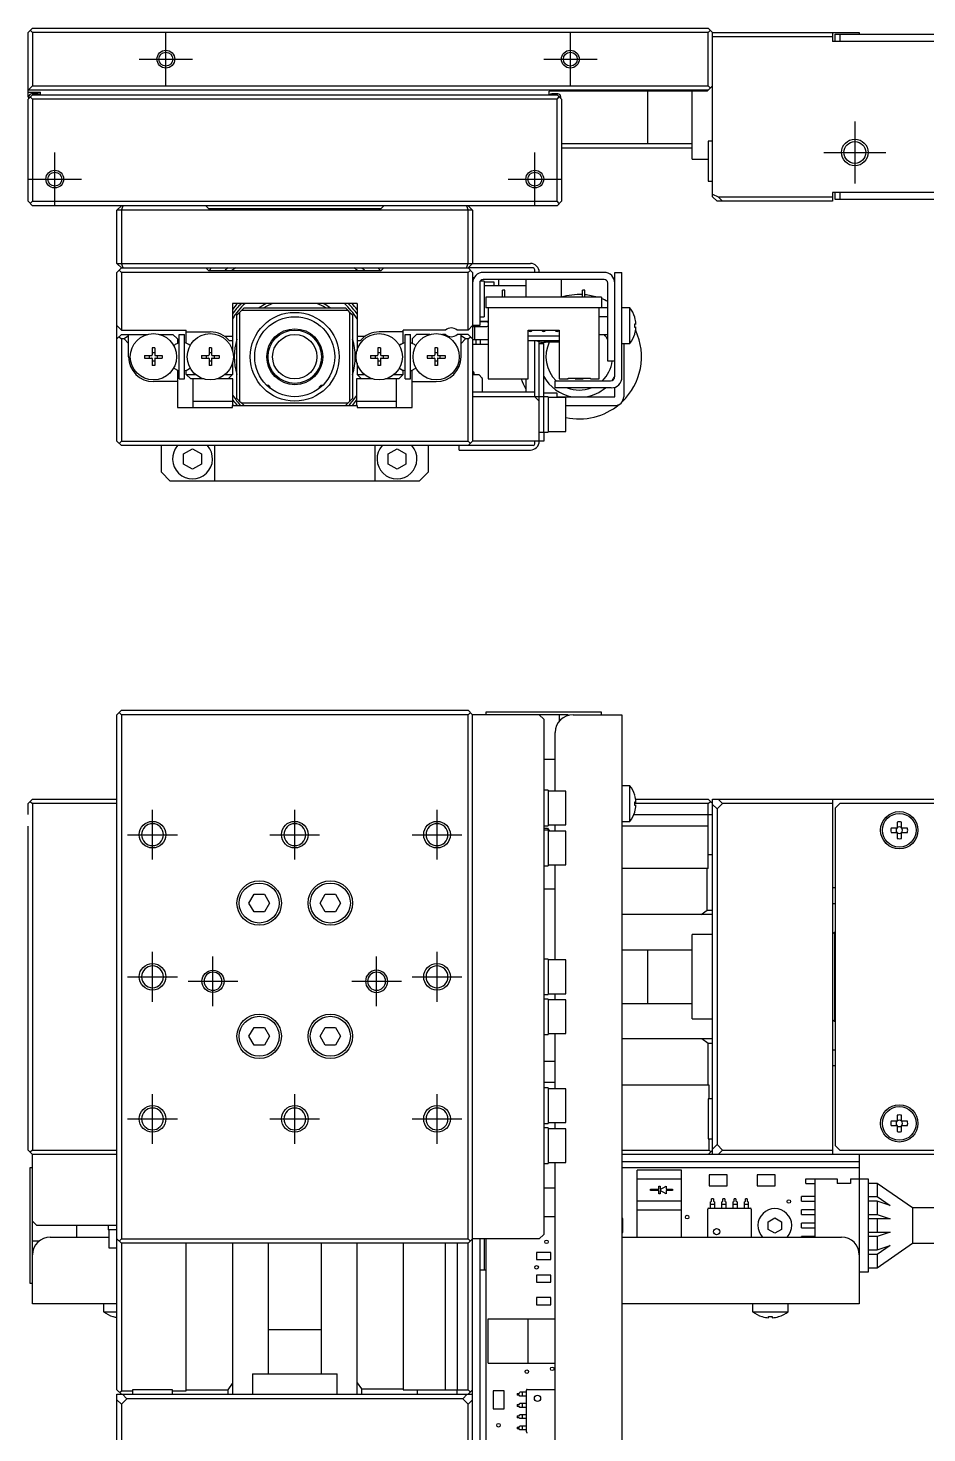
# Model space of a CAD drawing. Extents: x -2 to 689, y -8 to 413.
# Drawn here: x 81.6 to 182.7, y 250.8 to 409 of the extents above; entities that cross this region are included whole.
import ezdxf

# ---------------------------------------------------------------- set-up
doc = ezdxf.new("R2010")
doc.units = 0
doc.header["$LTSCALE"] = 0.5
doc.linetypes.add('CENTER', pattern=[50.8, 31.75, -6.35, 6.35, -6.35])
for name, color, linetype in [('MSM_CENTER', 1, 'CENTER'), ('MSM_CONTINUOUS', 7, 'CONTINUOUS'), ('MSM_NARROW', 5, 'CONTINUOUS')]:
    doc.layers.add(name, color=color, linetype=linetype)

msp = doc.modelspace()

# ---------------------------------------------------------------- linework, layer by layer
at = {"layer": 'MSM_CENTER'}
for p, q in [((97.07, 402.47), (97.07, 408.47)), ((142.57, 402.47), (142.57, 408.47)), ((94.07, 405.47), (100.07, 405.47)), ((139.57, 405.47), (145.57, 405.47)), ((174.57, 398.47), (174.57, 391.47)), ((84.57, 388.97), (84.57, 394.97)), ((138.57, 388.97), (138.57, 394.97)), ((171.07, 394.97), (178.07, 394.97)), ((81.57, 391.97), (87.57, 391.97)), ((135.57, 391.97), (141.57, 391.97)), ((95.57, 315.37), (95.57, 320.97)), ((111.57, 315.37), (111.57, 320.97)), ((127.57, 315.37), (127.57, 320.97)), ((92.77, 318.17), (98.37, 318.17)), ((108.77, 318.17), (114.37, 318.17)), ((124.77, 318.17), (130.37, 318.17)), ((95.57, 299.37), (95.57, 304.97)), ((102.37, 298.87), (102.37, 304.47)), ((120.77, 298.87), (120.77, 304.47)), ((127.57, 299.37), (127.57, 304.97)), ((92.77, 302.17), (98.37, 302.17)), ((124.77, 302.17), (130.37, 302.17)), ((99.57, 301.67), (105.17, 301.67)), ((117.97, 301.67), (123.57, 301.67)), ((95.57, 283.37), (95.57, 288.97)), ((111.57, 283.37), (111.57, 288.97)), ((127.57, 283.37), (127.57, 288.97)), ((92.77, 286.17), (98.37, 286.17)), ((108.77, 286.17), (114.37, 286.17)), ((124.77, 286.17), (130.37, 286.17))]:
    msp.add_line(p, q, dxfattribs=at)
at = {"layer": 'MSM_CONTINUOUS'}
for p, q in [((81.57, 408.47), (82.07, 408.97)), ((81.57, 401.27), (81.57, 408.47)), ((81.82, 408.72), (82.07, 408.47)), ((82.07, 408.97), (158.07, 408.97)), ((82.07, 408.47), (82.07, 402.47)), ((158.07, 408.47), (82.07, 408.47)), ((158.57, 408.47), (158.07, 408.97)), ((158.07, 408.47), (158.32, 408.72)), ((158.07, 402.47), (158.07, 408.47)), ((158.57, 389.97), (158.57, 408.47)), ((158.57, 408.47), (175.07, 408.47)), ((172.07, 408.47), (172.07, 407.47)), ((172.37, 407.47), (172.37, 408.27)), ((172.37, 408.27), (187.37, 408.27)), ((172.87, 408.27), (172.87, 407.47)), ((175.07, 408.47), (175.07, 408.27)), ((172.07, 407.97), (158.57, 407.97)), ((187.57, 407.47), (172.07, 407.47)), ((82.07, 402.47), (81.57, 401.97)), ((158.07, 401.97), (81.57, 401.97)), ((81.57, 401.77), (82.97, 401.77)), ((82.07, 402.47), (158.07, 402.47)), ((82.97, 401.47), (82.97, 401.77)), ((140.17, 401.47), (140.17, 401.87)), ((157.97, 401.87), (140.17, 401.87)), ((151.27, 395.97), (151.27, 401.87)), ((156.27, 394.22), (156.27, 401.87)), ((157.97, 401.87), (158.57, 402.47)), ((158.32, 402.22), (158.07, 402.47)), ((81.57, 400.97), (82.07, 401.47)), ((81.67, 401.17), (81.57, 401.27)), ((81.57, 389.47), (81.57, 400.97)), ((81.67, 401.07), (81.67, 401.27)), ((81.82, 401.22), (82.07, 400.97)), ((82.67, 401.57), (81.97, 401.57)), ((82.07, 401.47), (141.07, 401.47)), ((82.07, 400.97), (82.07, 389.47)), ((141.07, 400.97), (82.07, 400.97)), ((141.17, 401.57), (140.47, 401.57)), ((141.07, 401.47), (141.57, 400.97)), ((141.07, 400.97), (141.32, 401.22)), ((141.07, 389.47), (141.07, 400.97)), ((141.47, 401.27), (141.47, 401.07)), ((141.57, 400.97), (141.57, 389.47)), ((141.57, 395.97), (156.27, 395.97)), ((141.57, 395.47), (156.27, 395.47)), ((158.07, 396.22), (158.07, 391.72)), ((158.57, 396.22), (158.07, 396.22)), ((156.27, 394.22), (158.07, 394.22)), ((158.07, 391.72), (158.57, 391.72)), ((82.07, 388.97), (81.57, 389.47)), ((82.07, 389.47), (81.82, 389.22)), ((82.07, 389.47), (141.07, 389.47)), ((141.32, 389.22), (141.07, 389.47)), ((141.07, 388.97), (141.57, 389.47)), ((158.57, 390.27), (159.19, 389.97)), ((159.07, 389.47), (158.57, 389.97)), ((172.07, 389.47), (159.07, 389.47)), ((159.19, 389.97), (172.07, 389.97)), ((159.19, 389.97), (159.69, 389.47)), ((187.57, 390.47), (172.07, 390.47)), ((172.07, 390.47), (172.07, 389.47)), ((172.37, 389.67), (172.37, 390.47)), ((187.77, 389.67), (172.37, 389.67)), ((172.87, 390.47), (172.87, 389.67)), ((141.07, 388.97), (82.07, 388.97)), ((91.57, 388.47), (92.07, 388.97)), ((91.57, 382.47), (91.57, 388.47)), ((131.57, 388.47), (91.57, 388.47)), ((92.07, 388.47), (92.28, 388.97)), ((92.07, 388.47), (92.07, 382.47)), ((101.87, 388.67), (101.57, 388.97)), ((101.87, 388.67), (121.27, 388.67)), ((121.57, 388.97), (121.27, 388.67)), ((130.87, 388.97), (131.07, 388.47)), ((131.57, 388.47), (131.07, 388.97)), ((131.07, 382.47), (131.07, 388.47)), ((131.57, 388.47), (131.57, 382.47)), ((91.57, 382.47), (131.57, 382.47)), ((91.57, 382.47), (92.07, 381.97)), ((91.57, 381.47), (92.07, 381.97)), ((91.57, 362.47), (91.57, 381.47)), ((91.82, 381.72), (92.07, 381.47)), ((92.28, 381.97), (92.07, 382.47)), ((92.07, 381.97), (131.07, 381.97)), ((92.07, 381.47), (92.07, 374.97)), ((131.07, 381.47), (92.07, 381.47)), ((101.57, 381.97), (101.87, 381.67)), ((101.87, 381.67), (121.27, 381.67)), ((121.27, 381.67), (121.57, 381.97)), ((130.87, 381.97), (131.07, 382.47)), ((131.07, 381.97), (131.57, 382.47)), ((138.37, 381.97), (131.07, 381.97)), ((131.07, 381.97), (131.57, 381.47)), ((131.07, 381.47), (131.32, 381.72)), ((131.07, 374.97), (131.07, 381.47)), ((131.57, 382.47), (138.07, 382.47)), ((131.57, 381.47), (131.57, 362.47)), ((146.37, 381.47), (132.77, 381.47)), ((138.57, 381.47), (138.57, 381.77)), ((147.57, 369.77), (147.57, 381.47)), ((147.57, 381.47), (148.37, 381.47)), ((148.37, 369.67), (148.37, 381.47)), ((131.57, 380.89), (131.75, 380.89)), ((131.57, 380.39), (131.58, 380.39)), ((132.37, 380.27), (132.37, 375.47)), ((132.87, 380.47), (132.43, 380.47)), ((132.47, 380.47), (132.47, 380.53)), ((146.37, 380.67), (132.77, 380.67)), ((132.87, 380.47), (132.87, 376.47)), ((132.87, 380.39), (133.97, 380.39)), ((137.57, 379.97), (132.87, 379.97)), ((133.97, 380.39), (133.97, 379.97)), ((134.47, 380.67), (134.47, 379.97)), ((137.57, 380.67), (137.57, 378.67)), ((141.57, 378.67), (141.57, 380.67)), ((146.77, 371.47), (146.77, 380.27)), ((118.57, 377.97), (104.57, 377.97)), ((104.57, 377.97), (104.57, 372.68)), ((118.57, 377.97), (118.57, 372.68)), ((146.07, 378.67), (133.07, 378.67)), ((133.07, 378.67), (133.07, 377.47)), ((134.95, 378.67), (134.95, 379.47)), ((135.2, 379.47), (134.95, 379.47)), ((135.2, 378.67), (135.2, 379.47)), ((143.95, 378.67), (143.95, 379.47)), ((144.2, 379.47), (143.95, 379.47)), ((144.2, 378.67), (144.2, 379.47)), ((146.07, 378.67), (146.07, 377.47)), ((105.07, 376.67), (105.37, 376.97)), ((105.07, 367.27), (105.07, 376.67)), ((105.57, 377.17), (105.37, 376.97)), ((105.37, 376.97), (105.37, 366.97)), ((105.57, 377.17), (105.87, 377.47)), ((117.57, 377.17), (105.57, 377.17)), ((105.87, 377.47), (117.27, 377.47)), ((117.27, 377.47), (117.57, 377.17)), ((117.77, 376.97), (117.57, 377.17)), ((117.77, 366.97), (117.77, 376.97)), ((117.77, 376.97), (118.07, 376.67)), ((118.07, 376.67), (118.07, 367.27)), ((132.37, 376.47), (132.87, 376.47)), ((146.07, 377.47), (133.07, 377.47)), ((133.32, 377.47), (133.32, 369.47)), ((145.82, 369.47), (145.82, 377.47)), ((146.77, 376.47), (145.82, 376.47)), ((146.77, 377.47), (146.07, 377.47)), ((149.27, 377.47), (148.37, 377.47)), ((149.27, 373.47), (149.27, 377.47)), ((149.83, 376.4), (149.83, 376.42)), ((92.07, 374.97), (91.57, 375.47)), ((92.07, 374.97), (99.37, 374.97)), ((99.37, 373.51), (99.37, 374.97)), ((128.51, 374.97), (123.77, 374.97)), ((123.77, 373.51), (123.77, 374.97)), ((131.07, 374.97), (129.84, 374.97)), ((131.57, 375.47), (131.07, 374.97)), ((132.37, 375.47), (131.57, 375.47)), ((131.57, 375.39), (133.17, 375.39)), ((131.77, 375.39), (131.77, 373.89)), ((132.37, 375.97), (133.32, 375.97)), ((133.17, 375.89), (132.37, 375.89)), ((137.82, 374.97), (141.32, 374.97)), ((137.82, 369.47), (137.82, 374.97)), ((141.32, 374.97), (141.32, 369.47)), ((149.83, 375.67), (149.96, 375.67)), ((149.83, 375.27), (149.83, 375.67)), ((149.96, 375.27), (149.83, 375.27)), ((91.57, 373.97), (92.07, 374.47)), ((91.82, 374.22), (92.07, 373.97)), ((92.07, 374.47), (94.96, 374.47)), ((92.07, 373.97), (92.07, 362.47)), ((92.37, 373.97), (92.07, 373.97)), ((92.87, 374.32), (92.37, 373.97)), ((92.37, 373.97), (92.87, 373.47)), ((92.87, 371.97), (92.87, 374.47)), ((96.39, 374.47), (97.87, 374.47)), ((98.37, 373.97), (97.87, 374.47)), ((98.37, 373.48), (98.29, 373.43)), ((98.37, 373.97), (98.37, 373.48)), ((98.57, 374.47), (99.17, 374.47)), ((98.57, 369.47), (98.57, 374.47)), ((99.17, 369.47), (99.17, 374.47)), ((99.37, 374.77), (102.07, 374.77)), ((99.51, 373.43), (99.37, 373.51)), ((103.67, 374.27), (104.57, 374.27)), ((104.57, 373.77), (104.22, 373.77)), ((118.57, 374.27), (119.48, 374.27)), ((118.93, 373.77), (118.57, 373.77)), ((123.77, 374.77), (121.07, 374.77)), ((123.77, 373.51), (123.64, 373.43)), ((123.97, 374.47), (124.57, 374.47)), ((123.97, 369.47), (123.97, 374.47)), ((124.57, 369.47), (124.57, 374.47)), ((125.27, 374.47), (124.77, 373.97)), ((124.77, 373.97), (124.77, 373.48)), ((124.86, 373.43), (124.77, 373.48)), ((126.76, 374.47), (125.27, 374.47)), ((128.51, 374.47), (128.19, 374.47)), ((131.07, 374.47), (129.84, 374.47)), ((130.27, 371.97), (130.27, 374.47)), ((130.77, 373.97), (130.27, 374.32)), ((130.27, 373.47), (130.77, 373.97)), ((131.07, 373.97), (130.77, 373.97)), ((131.57, 373.97), (131.07, 374.47)), ((131.07, 373.97), (131.32, 374.22)), ((131.07, 362.47), (131.07, 373.97)), ((133.32, 373.89), (131.57, 373.89)), ((131.57, 373.39), (133.32, 373.39)), ((131.97, 373.39), (131.97, 373.89)), ((132.47, 373.39), (132.47, 373.89)), ((141.32, 374.27), (137.82, 374.27)), ((141.32, 373.77), (137.82, 373.77)), ((138.57, 367.47), (138.57, 373.77)), ((139.07, 362.47), (139.07, 373.68)), ((139.07, 373.47), (139.57, 373.47)), ((141.32, 373.62), (139.57, 373.62)), ((139.57, 363.47), (139.57, 373.47)), ((145.82, 374.47), (146.77, 374.47)), ((148.37, 373.47), (149.27, 373.47)), ((148.57, 373.47), (148.57, 367.47)), ((149.83, 374.52), (149.83, 374.54)), ((94.67, 372.11), (95.47, 372.11)), ((94.67, 372.11), (94.67, 371.82)), ((94.67, 371.82), (95.47, 371.82)), ((95.2, 372.11), (95.2, 371.82)), ((95.82, 372.97), (95.53, 372.97)), ((95.53, 372.97), (95.53, 372.17)), ((95.53, 372.44), (95.82, 372.44)), ((95.53, 371.76), (95.53, 370.97)), ((95.82, 372.97), (95.82, 372.17)), ((95.82, 371.76), (95.82, 370.97)), ((95.88, 372.11), (96.67, 372.11)), ((95.88, 371.82), (96.67, 371.82)), ((96.14, 371.82), (96.14, 372.11)), ((96.67, 372.11), (96.67, 371.82)), ((101.07, 372.11), (101.87, 372.11)), ((101.07, 372.11), (101.07, 371.82)), ((101.07, 371.82), (101.87, 371.82)), ((101.6, 372.11), (101.6, 371.82)), ((102.22, 372.97), (101.93, 372.97)), ((101.93, 372.97), (101.93, 372.17)), ((101.93, 372.44), (102.22, 372.44)), ((101.93, 371.76), (101.93, 370.97)), ((102.22, 372.97), (102.22, 372.17)), ((102.22, 371.76), (102.22, 370.97)), ((102.28, 372.11), (103.07, 372.11)), ((102.28, 371.82), (103.07, 371.82)), ((102.54, 371.82), (102.54, 372.11)), ((103.07, 372.11), (103.07, 371.82)), ((120.07, 372.11), (120.87, 372.11)), ((120.07, 372.11), (120.07, 371.82)), ((120.07, 371.82), (120.87, 371.82)), ((120.6, 372.11), (120.6, 371.82)), ((121.22, 372.97), (120.93, 372.97)), ((120.93, 372.97), (120.93, 372.17)), ((120.93, 372.44), (121.22, 372.44)), ((120.93, 371.76), (120.93, 370.97)), ((121.22, 372.97), (121.22, 372.17)), ((121.22, 371.76), (121.22, 370.97)), ((121.28, 372.11), (122.07, 372.11)), ((121.28, 371.82), (122.07, 371.82)), ((121.54, 371.82), (121.54, 372.11)), ((122.07, 372.11), (122.07, 371.82)), ((126.47, 372.11), (127.27, 372.11)), ((126.47, 372.11), (126.47, 371.82)), ((126.47, 371.82), (127.27, 371.82)), ((127, 372.11), (127, 371.82)), ((127.62, 372.97), (127.33, 372.97)), ((127.33, 372.97), (127.33, 372.17)), ((127.33, 372.44), (127.62, 372.44)), ((127.33, 371.76), (127.33, 370.97)), ((127.62, 372.97), (127.62, 372.17)), ((127.62, 371.76), (127.62, 370.97)), ((127.68, 372.11), (128.47, 372.11)), ((127.68, 371.82), (128.47, 371.82)), ((127.94, 371.82), (127.94, 372.11)), ((128.47, 372.11), (128.47, 371.82)), ((95.53, 371.5), (95.82, 371.5)), ((95.82, 370.97), (95.53, 370.97)), ((98.05, 370.64), (98.37, 370.45)), ((98.37, 370.45), (98.37, 366.27)), ((99.37, 370.42), (99.75, 370.64)), ((99.37, 369.97), (99.37, 370.42)), ((101.93, 371.5), (102.22, 371.5)), ((102.22, 370.97), (101.93, 370.97)), ((104.57, 371.25), (104.57, 369.97)), ((118.57, 371.25), (118.57, 369.97)), ((120.93, 371.5), (121.22, 371.5)), ((121.22, 370.97), (120.93, 370.97)), ((123.4, 370.64), (123.77, 370.42)), ((123.77, 369.97), (123.77, 370.42)), ((124.77, 370.45), (125.1, 370.64)), ((124.77, 366.27), (124.77, 370.45)), ((127.33, 371.5), (127.62, 371.5)), ((127.62, 370.97), (127.33, 370.97)), ((131.76, 369.96), (131.76, 370.07)), ((147.57, 371.47), (146.77, 371.47)), ((98.37, 369.17), (95.67, 369.17)), ((98.57, 369.47), (99.17, 369.47)), ((99.37, 369.97), (100.41, 369.97)), ((99.87, 369.47), (99.37, 369.97)), ((101.36, 369.47), (99.87, 369.47)), ((100.12, 369.47), (100.12, 366.27)), ((104.62, 369.47), (102.79, 369.47)), ((103.74, 369.97), (104.57, 369.97)), ((104.57, 369.97), (104.07, 369.47)), ((104.62, 366.47), (104.62, 369.47)), ((108.41, 368.77), (108.6, 368.77)), ((108.82, 368.54), (108.6, 368.77)), ((108.82, 368.54), (108.66, 368.54)), ((108.82, 368.41), (108.82, 368.54)), ((114.55, 368.77), (114.32, 368.54)), ((114.49, 368.54), (114.32, 368.54)), ((114.32, 368.54), (114.32, 368.41)), ((114.55, 368.77), (114.74, 368.77)), ((120.36, 369.47), (118.52, 369.47)), ((118.52, 369.47), (118.52, 366.47)), ((118.57, 369.97), (119.41, 369.97)), ((119.07, 369.47), (118.57, 369.97)), ((123.27, 369.47), (121.79, 369.47)), ((122.74, 369.97), (123.77, 369.97)), ((123.02, 366.27), (123.02, 369.47)), ((123.77, 369.97), (123.27, 369.47)), ((123.97, 369.47), (124.57, 369.47)), ((124.77, 369.17), (127.47, 369.17)), ((131.57, 369.96), (132.23, 369.96)), ((132.3, 369.94), (132.62, 369.61)), ((132.65, 369.54), (132.65, 367.97)), ((133.32, 369.47), (137.82, 369.47)), ((137.57, 369.47), (137.57, 367.97)), ((140.87, 368.47), (140.87, 369.27)), ((140.87, 369.27), (147.07, 369.27)), ((141.32, 369.47), (142.32, 369.47)), ((142.32, 369.47), (142.32, 369.57)), ((142.32, 369.57), (144.82, 369.57)), ((143.12, 369.57), (143.12, 369.47)), ((143.12, 369.47), (144.02, 369.47)), ((143.5, 369.57), (143.5, 369.47)), ((143.65, 369.57), (143.65, 369.47)), ((144.02, 369.57), (144.02, 369.47)), ((144.82, 369.47), (144.82, 369.57)), ((144.82, 369.47), (145.82, 369.47)), ((147.57, 367.47), (147.57, 368.54)), ((100.12, 366.97), (104.62, 366.97)), ((105.37, 366.97), (105.07, 367.27)), ((105.37, 366.97), (105.57, 366.77)), ((117.57, 366.77), (117.77, 366.97)), ((118.07, 367.27), (117.77, 366.97)), ((118.52, 366.97), (123.02, 366.97)), ((138.57, 367.97), (131.57, 367.97)), ((140.07, 367.47), (131.57, 367.47)), ((138.57, 367.47), (139.07, 366.97)), ((141.07, 367.87), (139.57, 367.87)), ((140.07, 367.47), (140.07, 363.47)), ((142.07, 367.37), (140.07, 367.37)), ((147.17, 368.47), (140.87, 368.47)), ((141.07, 367.37), (141.07, 367.87)), ((141.07, 367.47), (147.57, 367.47)), ((142.07, 363.57), (142.07, 367.37)), ((98.37, 366.27), (104.57, 366.27)), ((104.57, 366.27), (104.57, 366.47)), ((104.57, 366.47), (118.57, 366.47)), ((105.87, 366.47), (105.57, 366.77)), ((105.57, 366.77), (117.57, 366.77)), ((117.57, 366.77), (117.27, 366.47)), ((118.57, 366.47), (118.57, 366.27)), ((118.57, 366.27), (124.77, 366.27)), ((142.07, 366.47), (147.57, 366.47)), ((92.07, 361.97), (91.57, 362.47)), ((92.07, 362.47), (91.82, 362.22)), ((92.07, 362.47), (131.07, 362.47)), ((131.32, 362.22), (131.07, 362.47)), ((131.57, 362.47), (131.07, 361.97)), ((139.57, 362.47), (131.57, 362.47)), ((138.57, 362.17), (138.57, 362.47)), ((139.07, 363.47), (140.07, 363.47)), ((139.57, 363.47), (139.57, 362.47)), ((140.07, 363.57), (142.07, 363.57)), ((131.07, 361.97), (92.07, 361.97)), ((96.57, 358.97), (96.57, 361.97)), ((99.07, 361.04), (100.07, 361.62)), ((99.07, 359.89), (99.07, 361.04)), ((100.07, 361.62), (101.07, 361.04)), ((101.07, 361.04), (101.07, 359.89)), ((102.57, 357.97), (102.57, 361.97)), ((120.57, 361.97), (120.57, 357.97)), ((122.07, 361.04), (123.07, 361.62)), ((122.07, 359.89), (122.07, 361.04)), ((123.07, 361.62), (124.07, 361.04)), ((124.07, 361.04), (124.07, 359.89)), ((126.57, 361.97), (126.57, 358.97)), ((130.07, 361.47), (130.07, 361.97)), ((130.07, 361.47), (138.07, 361.47)), ((138.37, 361.97), (131.07, 361.97)), ((100.07, 359.31), (99.07, 359.89)), ((101.07, 359.89), (100.07, 359.31)), ((123.07, 359.31), (122.07, 359.89)), ((124.07, 359.89), (123.07, 359.31)), ((96.57, 358.97), (97.57, 357.97)), ((102.57, 357.97), (97.57, 357.97)), ((120.57, 357.97), (102.57, 357.97)), ((125.57, 357.97), (120.57, 357.97)), ((125.57, 357.97), (126.57, 358.97)), ((92.07, 332.17), (91.57, 331.67)), ((92.07, 332.17), (131.07, 332.17)), ((131.57, 331.67), (131.07, 332.17)), ((91.57, 255.67), (91.57, 331.67)), ((92.07, 331.67), (91.82, 331.92)), ((131.07, 331.67), (92.07, 331.67)), ((92.07, 331.67), (92.07, 272.67)), ((131.32, 331.92), (131.07, 331.67)), ((131.07, 272.67), (131.07, 331.67)), ((142.32, 331.67), (131.57, 331.67)), ((131.57, 226.17), (131.57, 331.67)), ((133.07, 331.97), (133.07, 331.67)), ((146.07, 331.97), (133.07, 331.97)), ((139.57, 331.17), (139.07, 331.67)), ((139.57, 331.17), (139.57, 273.17)), ((141.32, 331.67), (141.32, 330.93)), ((142.32, 331.59), (142.32, 331.67)), ((142.87, 331.67), (148.37, 331.67)), ((146.07, 331.67), (146.07, 331.97)), ((148.37, 331.67), (148.37, 238.67)), ((140.87, 323.07), (140.87, 329.67)), ((139.57, 326.67), (140.87, 326.67)), ((140.07, 323.17), (139.57, 323.17)), ((140.07, 323.17), (140.07, 319.17)), ((142.07, 323.07), (140.07, 323.07)), ((142.07, 319.27), (142.07, 323.07)), ((149.27, 323.67), (148.37, 323.67)), ((149.27, 319.67), (149.27, 323.67)), ((149.83, 322.6), (149.83, 322.62)), ((82.07, 322.17), (81.57, 321.67)), ((81.57, 320.43), (81.57, 321.67)), ((81.82, 321.92), (82.07, 321.67)), ((82.07, 322.17), (91.57, 322.17)), ((82.07, 321.67), (82.07, 282.67)), ((91.57, 321.67), (82.07, 321.67)), ((149.83, 321.87), (149.96, 321.87)), ((149.83, 321.47), (149.83, 321.87)), ((158.07, 321.67), (149.83, 321.67)), ((149.96, 321.47), (149.83, 321.47)), ((149.93, 322.17), (158.07, 322.17)), ((158.57, 321.67), (158.07, 322.17)), ((158.07, 321.67), (158.32, 321.92)), ((158.07, 320.43), (158.07, 321.67)), ((158.57, 282.17), (158.57, 322.17)), ((158.57, 322.17), (193.57, 322.17)), ((159.07, 321.06), (158.57, 321.56)), ((159.69, 321.67), (159.07, 321.06)), ((159.07, 321.06), (159.07, 283.28)), ((159.19, 322.17), (159.69, 321.67)), ((172.07, 321.67), (159.69, 321.67)), ((172.07, 322.17), (172.07, 282.17)), ((172.87, 321.67), (172.37, 321.17)), ((172.37, 321.17), (172.37, 283.17)), ((186.87, 321.67), (172.87, 321.67)), ((148.37, 319.67), (149.27, 319.67)), ((149.72, 320.43), (158.07, 320.43)), ((149.83, 320.72), (149.83, 320.74)), ((158.07, 314.37), (158.07, 320.42)), ((158.57, 320.42), (158.07, 320.42)), ((179.33, 319.59), (179.33, 318.91)), ((179.81, 318.91), (179.81, 319.59)), ((81.57, 282.67), (81.57, 319.11)), ((139.57, 319.17), (140.07, 319.17)), ((139.57, 318.92), (140.01, 318.92)), ((140.07, 318.67), (139.57, 318.67)), ((140.01, 318.92), (140.21, 318.57)), ((140.07, 319.27), (142.07, 319.27)), ((140.07, 318.67), (140.07, 314.67)), ((142.07, 318.57), (140.07, 318.57)), ((140.87, 318.57), (140.87, 319.27)), ((142.07, 314.77), (142.07, 318.57)), ((158.07, 319.11), (148.37, 319.11)), ((179.33, 318.91), (178.66, 318.91)), ((178.66, 318.43), (179.33, 318.43)), ((179.33, 318.43), (179.33, 317.75)), ((180.49, 318.91), (179.81, 318.91)), ((179.81, 318.43), (180.49, 318.43)), ((179.81, 317.75), (179.81, 318.43)), ((140.07, 314.77), (142.07, 314.77)), ((140.87, 304.07), (140.87, 314.77)), ((158.07, 315.92), (158.57, 315.92)), ((139.57, 314.67), (140.07, 314.67)), ((158.07, 314.37), (148.37, 314.37)), ((157.97, 309.67), (157.97, 314.37)), ((139.57, 312.07), (140.87, 312.07)), ((172.37, 312.17), (172.07, 312.17)), ((106.42, 310.47), (107, 311.47)), ((107, 309.47), (106.42, 310.47)), ((107, 311.47), (108.15, 311.47)), ((108.15, 311.47), (108.73, 310.47)), ((108.73, 310.47), (108.15, 309.47)), ((114.42, 310.47), (115, 311.47)), ((115, 309.47), (114.42, 310.47)), ((115, 311.47), (116.15, 311.47)), ((116.15, 311.47), (116.73, 310.47)), ((116.73, 310.47), (116.15, 309.47)), ((172.07, 310.42), (172.37, 310.42)), ((108.15, 309.47), (107, 309.47)), ((116.15, 309.47), (115, 309.47)), ((158.57, 309.17), (148.37, 309.17)), ((157.27, 309.17), (157.97, 309.67)), ((157.97, 309.67), (158.57, 309.67)), ((156.27, 297.42), (156.27, 306.92)), ((158.57, 306.92), (156.27, 306.92)), ((172.27, 307.17), (172.07, 306.97)), ((172.27, 307.17), (172.27, 297.17)), ((172.37, 307.17), (172.27, 307.17)), ((140.07, 304.17), (139.57, 304.17)), ((140.07, 304.17), (140.07, 300.17)), ((142.07, 304.07), (140.07, 304.07)), ((142.07, 300.27), (142.07, 304.07)), ((156.27, 305.17), (148.37, 305.17)), ((151.27, 299.17), (151.27, 305.17)), ((139.57, 300.17), (140.07, 300.17)), ((140.07, 299.67), (139.57, 299.67)), ((140.07, 300.27), (142.07, 300.27)), ((140.07, 299.67), (140.07, 295.67)), ((142.07, 299.57), (140.07, 299.57)), ((140.87, 299.57), (140.87, 300.27)), ((142.07, 295.77), (142.07, 299.57)), ((148.37, 299.17), (156.27, 299.17)), ((156.27, 297.42), (158.57, 297.42)), ((172.07, 297.37), (172.27, 297.17)), ((106.42, 295.47), (107, 296.47)), ((107, 296.47), (108.15, 296.47)), ((108.15, 296.47), (108.73, 295.47)), ((114.42, 295.47), (115, 296.47)), ((115, 296.47), (116.15, 296.47)), ((116.15, 296.47), (116.73, 295.47)), ((140.07, 295.77), (142.07, 295.77)), ((140.87, 289.57), (140.87, 295.77)), ((172.27, 297.17), (172.37, 297.17)), ((107, 294.47), (106.42, 295.47)), ((108.15, 294.47), (107, 294.47)), ((108.73, 295.47), (108.15, 294.47)), ((115, 294.47), (114.42, 295.47)), ((116.15, 294.47), (115, 294.47)), ((116.73, 295.47), (116.15, 294.47)), ((139.57, 295.67), (140.07, 295.67)), ((158.57, 295.17), (148.37, 295.17)), ((158.07, 294.67), (157.37, 295.17)), ((158.07, 289.97), (158.07, 294.67)), ((158.57, 294.67), (158.07, 294.67)), ((139.57, 292.67), (140.87, 292.67)), ((172.37, 293.92), (172.07, 293.92)), ((172.07, 292.17), (172.37, 292.17)), ((140.87, 290.27), (139.57, 290.27)), ((140.07, 289.67), (139.57, 289.67)), ((140.07, 289.67), (140.07, 285.67)), ((142.07, 289.57), (140.07, 289.57)), ((142.07, 285.77), (142.07, 289.57)), ((158.17, 289.97), (148.37, 289.97)), ((158.17, 288.42), (158.17, 289.97)), ((158.07, 288.42), (158.07, 283.92)), ((158.57, 288.42), (158.07, 288.42)), ((179.33, 286.59), (179.33, 285.91)), ((179.81, 285.91), (179.81, 286.59)), ((139.57, 285.67), (140.07, 285.67)), ((140.07, 285.17), (139.57, 285.17)), ((140.07, 285.77), (142.07, 285.77)), ((140.07, 285.17), (140.07, 281.17)), ((142.07, 285.07), (140.07, 285.07)), ((140.87, 285.07), (140.87, 285.77)), ((142.07, 281.27), (142.07, 285.07)), ((179.33, 285.91), (178.66, 285.91)), ((178.66, 285.43), (179.33, 285.43)), ((179.33, 285.43), (179.33, 284.75)), ((180.49, 285.91), (179.81, 285.91)), ((179.81, 284.75), (179.81, 285.43)), ((179.81, 285.43), (180.49, 285.43)), ((158.07, 283.92), (158.57, 283.92)), ((158.17, 282.67), (158.17, 283.92)), ((158.57, 282.78), (159.07, 283.28)), ((159.07, 283.28), (159.69, 282.67)), ((172.37, 283.17), (172.87, 282.67)), ((81.57, 282.67), (82.07, 282.17)), ((82.07, 282.67), (81.82, 282.42)), ((82.07, 282.67), (91.57, 282.67)), ((82.07, 265.37), (82.07, 282.17)), ((91.57, 282.17), (82.07, 282.17)), ((148.37, 282.67), (158.17, 282.67)), ((187.57, 282.17), (148.37, 282.17)), ((158.07, 282.17), (158.57, 282.67)), ((158.37, 282.47), (158.17, 282.67)), ((159.69, 282.67), (159.19, 282.17)), ((159.69, 282.67), (172.07, 282.67)), ((172.87, 282.67), (186.87, 282.67)), ((175.07, 282.17), (175.07, 265.37)), ((82.07, 280.67), (81.77, 280.67)), ((81.77, 280.67), (81.77, 267.67)), ((139.57, 281.17), (140.07, 281.17)), ((140.07, 281.27), (142.07, 281.27)), ((140.87, 240.67), (140.87, 281.27)), ((148.37, 281.37), (175.07, 281.37)), ((175.07, 280.67), (148.37, 280.67)), ((155.07, 280.42), (150.07, 280.42)), ((150.07, 272.87), (150.07, 280.42)), ((155.07, 272.87), (155.07, 280.42)), ((140.87, 278.37), (139.57, 278.37)), ((150.07, 279.42), (155.07, 279.42)), ((152.52, 278.25), (152.52, 278.62)), ((152.52, 278.62), (152.67, 278.62)), ((152.67, 278.62), (152.67, 278.23)), ((152.67, 278.23), (153.35, 278.62)), ((153.35, 278.62), (153.35, 278.25)), ((160.2, 279.88), (158.2, 279.88)), ((158.2, 279.88), (158.2, 278.63)), ((158.2, 278.63), (160.2, 278.63)), ((160.2, 278.63), (160.2, 279.88)), ((163.6, 279.88), (163.6, 278.63)), ((165.6, 279.88), (163.6, 279.88)), ((163.6, 278.63), (165.6, 278.63)), ((165.6, 278.63), (165.6, 279.88)), ((169.07, 278.92), (169.07, 279.42)), ((169.07, 279.42), (172.57, 279.42)), ((169.07, 278.92), (170.07, 278.92)), ((170.07, 279.42), (170.07, 272.87)), ((172.57, 279.42), (172.57, 278.92)), ((174.07, 278.92), (172.57, 278.92)), ((174.07, 279.42), (176.07, 279.42)), ((174.07, 279.42), (174.07, 278.92)), ((176.07, 279.42), (176.07, 268.92)), ((177.07, 278.92), (176.07, 278.92)), ((177.07, 278.92), (177.07, 277.42)), ((181.07, 276.17), (177.07, 278.92)), ((155.07, 276.92), (150.07, 276.92)), ((151.57, 278.1), (151.57, 278.25)), ((151.57, 278.25), (152.52, 278.25)), ((152.52, 278.1), (151.57, 278.1)), ((152.52, 277.72), (152.52, 278.1)), ((152.67, 277.72), (152.52, 277.72)), ((153.35, 277.72), (152.67, 278.11)), ((152.67, 278.11), (152.67, 277.72)), ((153.35, 278.25), (154.05, 278.25)), ((153.35, 278.1), (153.35, 277.72)), ((154.05, 278.1), (153.35, 278.1)), ((154.05, 278.25), (154.05, 278.1)), ((158.35, 276.85), (158.46, 276.92)), ((158.35, 276.12), (158.35, 276.85)), ((158.46, 276.92), (158.46, 277.17)), ((158.66, 277.17), (158.46, 277.17)), ((158.66, 277.17), (158.66, 276.92)), ((158.66, 276.92), (158.78, 276.85)), ((158.78, 276.85), (158.78, 276.12)), ((159.62, 276.85), (159.73, 276.92)), ((159.62, 276.12), (159.62, 276.85)), ((159.93, 277.17), (159.73, 277.17)), ((159.73, 276.92), (159.73, 277.17)), ((159.93, 277.17), (159.93, 276.92)), ((159.93, 276.92), (160.05, 276.85)), ((160.05, 276.85), (160.05, 276.12)), ((160.89, 276.85), (161, 276.92)), ((160.89, 276.12), (160.89, 276.85)), ((161.2, 277.17), (161, 277.17)), ((161, 276.92), (161, 277.17)), ((161.2, 277.17), (161.2, 276.92)), ((161.2, 276.92), (161.32, 276.85)), ((161.32, 276.85), (161.32, 276.12)), ((162.16, 276.85), (162.27, 276.92)), ((162.16, 276.12), (162.16, 276.85)), ((162.47, 277.17), (162.27, 277.17)), ((162.27, 276.92), (162.27, 277.17)), ((162.47, 277.17), (162.47, 276.92)), ((162.47, 276.92), (162.59, 276.85)), ((162.59, 276.85), (162.59, 276.12)), ((168.57, 276.92), (168.57, 277.42)), ((170.07, 277.42), (168.57, 277.42)), ((168.57, 276.92), (170.07, 276.92)), ((176.07, 277.42), (177.07, 277.42)), ((177.07, 276.92), (176.07, 276.92)), ((177.07, 277.42), (178.53, 276.42)), ((177.07, 276.92), (177.07, 275.42)), ((178.53, 276.42), (177.07, 276.92)), ((139.57, 275.17), (140.87, 275.17)), ((150.07, 275.92), (155.07, 275.92)), ((158.02, 272.87), (158.02, 276.02)), ((158.12, 276.12), (162.82, 276.12)), ((158.35, 276.56), (158.78, 276.56)), ((159.62, 276.56), (160.05, 276.56)), ((160.89, 276.56), (161.32, 276.56)), ((162.16, 276.56), (162.59, 276.56)), ((162.92, 276.02), (162.92, 272.87)), ((168.57, 275.42), (168.57, 275.92)), ((170.07, 275.92), (168.57, 275.92)), ((168.57, 275.42), (170.07, 275.42)), ((176.07, 275.42), (177.07, 275.42)), ((177.07, 275.42), (178.53, 274.92)), ((181.07, 276.17), (181.07, 272.17)), ((183.68, 276.17), (181.07, 276.17)), ((82.07, 274.67), (82.57, 274.17)), ((91.57, 274.17), (82.57, 274.17)), ((87.07, 272.87), (87.07, 274.17)), ((90.57, 274.17), (90.57, 273.67)), ((91.57, 273.67), (90.57, 273.67)), ((90.67, 273.67), (90.67, 271.67)), ((148.49, 274.97), (148.37, 274.97)), ((148.49, 273.37), (148.49, 274.97)), ((164.82, 274.6), (165.57, 275.04)), ((164.82, 273.74), (164.82, 274.6)), ((165.57, 273.31), (164.82, 273.74)), ((165.57, 275.04), (166.32, 274.6)), ((166.32, 273.74), (165.57, 273.31)), ((166.32, 274.6), (166.32, 273.74)), ((168.57, 273.92), (168.57, 274.42)), ((170.07, 274.42), (168.57, 274.42)), ((168.57, 273.92), (170.07, 273.92)), ((178.53, 274.92), (176.07, 274.92)), ((177.07, 274.92), (177.07, 273.42)), ((82.81, 272.42), (82.07, 272.42)), ((84.07, 272.87), (90.67, 272.87)), ((91.57, 272.67), (92.07, 272.17)), ((91.82, 272.42), (92.07, 272.67)), ((92.07, 272.67), (131.07, 272.67)), ((92.07, 272.17), (92.07, 255.57)), ((131.07, 272.17), (92.07, 272.17)), ((99.37, 255.57), (99.37, 272.17)), ((104.57, 272.17), (104.57, 255.17)), ((108.57, 272.17), (108.57, 257.47)), ((114.57, 257.47), (114.57, 272.17)), ((118.57, 255.17), (118.57, 272.17)), ((123.77, 272.17), (123.77, 255.67)), ((128.51, 255.67), (128.51, 272.17)), ((129.84, 272.17), (129.84, 255.67)), ((131.07, 272.67), (131.32, 272.42)), ((131.07, 272.17), (131.57, 272.67)), ((131.07, 255.67), (131.07, 272.17)), ((139.07, 272.67), (131.57, 272.67)), ((132.37, 272.67), (132.37, 238.67)), ((132.87, 272.67), (132.87, 269.17)), ((133.07, 272.67), (133.07, 238.67)), ((139.07, 272.67), (139.57, 273.17)), ((148.37, 273.37), (148.49, 273.37)), ((148.37, 272.87), (173.07, 272.87)), ((168.57, 272.87), (168.57, 272.92)), ((170.07, 272.92), (168.57, 272.92)), ((176.07, 273.42), (178.53, 273.42)), ((177.07, 272.92), (176.07, 272.92)), ((178.53, 273.42), (177.07, 272.92)), ((177.07, 272.92), (177.07, 271.42)), ((177.07, 269.42), (181.07, 272.17)), ((181.07, 272.17), (183.68, 272.17)), ((90.67, 271.67), (91.57, 271.67)), ((140.37, 271.14), (138.77, 271.14)), ((138.77, 271.14), (138.77, 270.34)), ((140.37, 270.34), (140.37, 271.14)), ((176.07, 271.42), (177.07, 271.42)), ((177.07, 270.92), (176.07, 270.92)), ((177.07, 271.42), (178.53, 271.92)), ((178.53, 271.92), (177.07, 270.92)), ((177.07, 270.92), (177.07, 269.42)), ((132.37, 269.17), (133.07, 269.17)), ((138.77, 270.34), (140.37, 270.34)), ((176.07, 268.92), (175.07, 268.92)), ((176.07, 269.42), (177.07, 269.42)), ((81.77, 267.67), (82.07, 267.67)), ((140.37, 268.6), (138.77, 268.6)), ((138.77, 268.6), (138.77, 267.8)), ((138.77, 267.8), (140.37, 267.8)), ((140.37, 267.8), (140.37, 268.6)), ((138.77, 266.06), (138.77, 265.26)), ((140.37, 266.06), (138.77, 266.06)), ((140.37, 265.26), (140.37, 266.06)), ((91.57, 265.37), (82.07, 265.37)), ((90.07, 265.37), (90.07, 264.47)), ((90.07, 264.47), (91.57, 264.47)), ((138.77, 265.26), (140.37, 265.26)), ((175.07, 265.37), (148.37, 265.37)), ((163.07, 265.37), (163.07, 264.47)), ((163.07, 264.47), (167.07, 264.47)), ((167.07, 264.47), (167.07, 265.37)), ((91.12, 263.92), (91.15, 263.92)), ((133.32, 258.67), (133.32, 263.67)), ((133.32, 263.67), (140.87, 263.67)), ((137.82, 258.67), (137.82, 263.67)), ((164.12, 263.92), (164.15, 263.92)), ((164.87, 263.92), (165.27, 263.92)), ((164.87, 263.78), (164.87, 263.92)), ((165.27, 263.92), (165.27, 263.78)), ((166, 263.92), (166.02, 263.92)), ((108.57, 262.47), (114.57, 262.47)), ((133.32, 258.67), (140.87, 258.67)), ((104.07, 255.67), (104.57, 256.38)), ((106.82, 257.47), (116.32, 257.47)), ((106.82, 257.47), (106.82, 255.17)), ((116.32, 255.17), (116.32, 257.47)), ((118.57, 256.48), (119.07, 255.77)), ((91.57, 255.67), (92.07, 255.17)), ((91.57, 220.17), (91.57, 255.17)), ((91.57, 255.17), (131.57, 255.17)), ((91.87, 255.37), (92.07, 255.57)), ((92.07, 255.57), (93.32, 255.57)), ((92.69, 254.67), (92.07, 254.06)), ((92.19, 255.17), (92.69, 254.67)), ((130.46, 254.67), (92.69, 254.67)), ((97.82, 255.67), (93.32, 255.67)), ((93.32, 255.67), (93.32, 255.17)), ((97.82, 255.17), (97.82, 255.67)), ((97.82, 255.57), (99.37, 255.57)), ((99.37, 255.67), (104.07, 255.67)), ((104.07, 255.17), (104.07, 255.67)), ((119.07, 255.77), (119.07, 255.17)), ((119.07, 255.77), (123.77, 255.77)), ((123.77, 255.67), (129.82, 255.67)), ((125.32, 255.67), (125.32, 255.17)), ((129.82, 255.17), (129.82, 255.67)), ((129.84, 255.67), (131.07, 255.67)), ((130.46, 254.67), (130.96, 255.17)), ((131.07, 254.06), (130.46, 254.67)), ((131.07, 255.67), (131.32, 255.42)), ((131.07, 255.17), (131.57, 255.67)), ((135.12, 255.55), (133.87, 255.55)), ((133.87, 255.55), (133.87, 253.55)), ((135.12, 253.55), (135.12, 255.55)), ((136.57, 255.28), (136.57, 255.08)), ((136.57, 255.28), (136.82, 255.28)), ((136.82, 255.08), (136.57, 255.08)), ((136.82, 255.28), (136.89, 255.4)), ((136.89, 254.97), (136.82, 255.08)), ((137.62, 255.4), (136.89, 255.4)), ((137.62, 254.97), (136.89, 254.97)), ((137.18, 254.97), (137.18, 255.4)), ((137.62, 250.93), (137.62, 255.63)), ((137.72, 255.73), (140.87, 255.73)), ((92.07, 254.06), (91.57, 254.56)), ((92.07, 254.06), (92.07, 241.67)), ((131.57, 254.56), (131.07, 254.06)), ((131.07, 241.67), (131.07, 254.06)), ((133.87, 253.55), (135.12, 253.55)), ((136.57, 254.01), (136.57, 253.81)), ((136.57, 254.01), (136.82, 254.01)), ((136.82, 253.81), (136.57, 253.81)), ((136.82, 254.01), (136.89, 254.13)), ((136.89, 253.7), (136.82, 253.81)), ((137.62, 254.13), (136.89, 254.13)), ((137.62, 253.7), (136.89, 253.7)), ((137.18, 253.7), (137.18, 254.13)), ((136.57, 252.74), (136.57, 252.54)), ((136.57, 252.74), (136.82, 252.74)), ((136.82, 252.54), (136.57, 252.54)), ((136.57, 251.47), (136.57, 251.27)), ((136.57, 251.47), (136.82, 251.47)), ((136.82, 252.74), (136.89, 252.86)), ((136.89, 252.43), (136.82, 252.54)), ((136.82, 251.47), (136.89, 251.59)), ((137.62, 252.86), (136.89, 252.86)), ((137.62, 252.43), (136.89, 252.43)), ((137.62, 251.59), (136.89, 251.59)), ((137.18, 252.43), (137.18, 252.86)), ((137.18, 251.16), (137.18, 251.59)), ((136.82, 251.27), (136.57, 251.27)), ((136.89, 251.16), (136.82, 251.27)), ((137.62, 251.16), (136.89, 251.16))]:
    msp.add_line(p, q, dxfattribs=at)
for centre, radius in [((97.07, 405.47), 0.783), ((142.57, 405.47), 0.783), ((174.57, 394.97), 1.23), ((84.57, 391.97), 0.783), ((138.57, 391.97), 0.783), ((111.57, 371.97), 5), ((111.57, 371.97), 4.5), ((111.57, 371.97), 3.15), ((111.57, 371.97), 3), ((95.67, 371.97), 2.6), ((102.07, 371.97), 2.6), ((121.07, 371.97), 2.6), ((127.47, 371.97), 2.6), ((179.57, 318.67), 2.1), ((179.57, 318.67), 1.9), ((107.57, 310.47), 2.5), ((107.57, 310.47), 2.25), ((115.57, 310.47), 2.5), ((115.57, 310.47), 2.25), ((107.57, 295.47), 2.5), ((107.57, 295.47), 2.25), ((115.57, 295.47), 2.5), ((115.57, 295.47), 2.25), ((179.57, 285.67), 2.1), ((179.57, 285.67), 1.9), ((167.14, 276.87), 0.2), ((155.71, 275.12), 0.2), ((159.02, 273.47), 0.35), ((139.89, 272.33), 0.2), ((138.77, 269.47), 0.2), ((137.68, 257.72), 0.2), ((140.52, 258.04), 0.2), ((138.87, 254.73), 0.35), ((134.49, 251.69), 0.2)]:
    msp.add_circle(centre, radius, dxfattribs=at)
at = {"layer": 'MSM_CONTINUOUS', "extrusion": (0, 0, -1)}
for centre, radius in [((-95.57, 318.17), 1.23), ((-111.57, 318.17), 1.23), ((-127.57, 318.17), 1.23), ((-95.57, 302.17), 1.23), ((-102.37, 301.67), 1.01), ((-120.77, 301.67), 1.01), ((-127.57, 302.17), 1.23), ((-95.57, 286.17), 1.23), ((-111.57, 286.17), 1.23), ((-127.57, 286.17), 1.23)]:
    msp.add_circle(centre, radius, dxfattribs=at)
at = {"layer": 'MSM_CONTINUOUS'}
for centre, radius, start, end in [((81.97, 401.27), 0.3, 90, 180), ((82.67, 401.27), 0.3, 41.8103, 90), ((140.47, 401.27), 0.3, 90, 138.1897), ((141.17, 401.27), 0.3, 0, 90), ((100.07, 383.47), 2.25, 315, 318.1897), ((100.07, 383.47), 2.6, 316.1869, 324.7656), ((111.57, 371.97), 12.5, 126.8699, 129.1042), ((111.57, 371.97), 12, 123.5573, 126.0666), ((111.57, 371.97), 12, 53.9334, 56.4427), ((111.57, 371.97), 12.5, 50.8958, 53.1301), ((123.07, 383.47), 2.6, 215.2344, 223.8131), ((123.07, 383.47), 2.25, 221.8103, 225), ((132.77, 380.27), 1.2, 90, 180), ((138.07, 381.47), 1, 0, 90), ((138.37, 381.77), 0.2, 0, 90), ((146.37, 380.27), 1.2, 0, 90), ((132.77, 380.27), 0.4, 90, 180), ((146.37, 380.27), 0.4, 0, 90), ((111.57, 371.97), 8.8, 137.0141, 142.6982), ((111.57, 371.97), 8.5, 135.0991, 145.4397), ((111.57, 371.97), 8.2, 132.9703, 148.6119), ((111.57, 371.97), 6.8, 118.0725, 126.0189), ((111.57, 371.97), 6.5, 112.6199, 122.2042), ((111.57, 371.97), 6.5, 57.7958, 67.3801), ((111.57, 371.97), 6.8, 53.9811, 61.9275), ((111.57, 371.97), 8.2, 31.3882, 47.0297), ((111.57, 371.97), 8.5, 34.5603, 44.9009), ((111.57, 371.97), 8.8, 37.3018, 42.9859), ((143.57, 371.97), 7, 86.9291, 106.835), ((143.57, 371.97), 7, 73.165, 84.8775), ((143.57, 371.97), 7, 62.7971, 69.0752), ((146.77, 375.47), 3.2, 17.27, 38.6822), ((146.77, 375.47), 3.19, 3.5903, 16.9053), ((129.17, 374.22), 1, 48.5904, 131.4096), ((133.17, 375.64), 0.25, 53.1301, 90), ((133.17, 375.64), 0.25, 270, 306.8699), ((138.07, 375.07), 0.25, 203.5782, 336.4218), ((139.57, 375.07), 0.25, 203.5782, 336.4218), ((141.07, 375.07), 0.25, 203.5782, 336.4218), ((143.57, 371.97), 7, 313.4242, 24.9531), ((146.77, 375.47), 3.19, 343.0947, 356.4096), ((99.04, 371.85), 1.75, 115.4948, 128.4507), ((98.87, 371.97), 1.59, 100.8931, 109.8183), ((98.87, 371.97), 1.59, 53.8028, 79.1069), ((98.76, 371.85), 1.75, 52.994, 64.5052), ((102.07, 371.97), 2.8, 40.0052, 90), ((111.57, 371.97), 6.8, 162.9174, 197.0826), ((111.57, 371.97), 6.8, 342.9174, 17.0826), ((121.07, 371.97), 2.8, 90, 139.9948), ((124.27, 371.97), 1.59, 100.8931, 126.1972), ((124.39, 371.85), 1.75, 115.4948, 127.006), ((124.27, 371.97), 1.59, 70.1817, 79.1069), ((124.11, 371.85), 1.75, 51.5493, 64.5052), ((129.17, 375.22), 1, 228.5904, 311.4096), ((139.57, 375.62), 2, 247.6684, 292.3316), ((143.57, 371.97), 4.57, 158.6151, 160.8388), ((143.57, 371.97), 3.75, 153.8961, 226.0545), ((143.57, 371.97), 3.75, 31.4239, 41.8103), ((146.77, 375.47), 3.2, 321.3178, 342.73), ((95.67, 371.97), 2.8, 180, 270), ((95.47, 372.17), 0.06, 270, 0), ((95.47, 371.76), 0.06, 0, 90), ((95.88, 372.17), 0.06, 180, 270), ((95.88, 371.76), 0.06, 90, 180), ((101.87, 372.17), 0.06, 270, 0), ((101.87, 371.76), 0.06, 0, 90), ((102.28, 372.17), 0.06, 180, 270), ((102.28, 371.76), 0.06, 90, 180), ((120.87, 372.17), 0.06, 270, 0), ((120.87, 371.76), 0.06, 0, 90), ((121.28, 372.17), 0.06, 180, 270), ((121.28, 371.76), 0.06, 90, 180), ((127.27, 372.17), 0.06, 270, 0), ((127.27, 371.76), 0.06, 0, 90), ((127.47, 371.97), 2.8, 270, 0), ((127.68, 372.17), 0.06, 180, 270), ((127.68, 371.76), 0.06, 90, 180), ((99.04, 372.08), 1.75, 231.5493, 235.4948), ((98.87, 371.97), 1.59, 250.1817, 259.1069), ((98.87, 371.97), 1.59, 280.8931, 306.1972), ((98.76, 372.08), 1.75, 304.5052, 307.006), ((124.27, 371.97), 1.59, 233.8028, 259.1069), ((124.39, 372.08), 1.75, 232.994, 235.4948), ((124.27, 371.97), 1.59, 280.8931, 289.8183), ((124.11, 372.08), 1.75, 304.5052, 308.4507), ((131.43, 370.07), 0.33, 0, 64.8973), ((143.57, 371.97), 3.75, 313.9455, 352.3377), ((132.23, 369.86), 0.1, 45, 90), ((132.55, 369.54), 0.1, 0, 45), ((143.57, 371.97), 7, 200.9248, 211.0027), ((143.57, 371.97), 4.57, 208.9227, 259.9588), ((147.07, 369.77), 0.5, 270, 0), ((147.17, 369.67), 1.2, 270, 0), ((143.57, 371.97), 4.57, 324.6208, 331.0746), ((111.57, 371.97), 8.2, 212.0526, 222.1236), ((111.57, 371.97), 8.5, 215.1501, 220.3202), ((111.57, 371.97), 8.2, 317.8764, 327.9474), ((111.57, 371.97), 8.5, 319.6798, 324.8499), ((143.57, 371.97), 3.75, 248.9606, 291.0394), ((143.57, 371.97), 4.57, 280.0412, 310.016), ((147.57, 367.47), 1, 270, 0), ((111.57, 371.97), 8.8, 217.8357, 218.6822), ((111.57, 371.97), 8.8, 321.3178, 322.1643), ((143.57, 371.97), 7, 257.6264, 309.8429), ((138.07, 362.47), 1, 270, 0), ((138.37, 362.17), 0.2, 270, 0), ((100.07, 360.47), 2.25, 138.1897, 41.8103), ((123.07, 360.47), 2.25, 138.1897, 41.8103), ((142.87, 329.67), 2, 90, 180), ((146.77, 321.67), 3.2, 17.27, 38.6822), ((146.77, 321.67), 3.19, 3.5904, 16.9053), ((146.77, 321.67), 3.19, 343.0947, 356.4097), ((146.77, 321.67), 3.2, 321.3178, 342.73), ((179.57, 318.67), 0.95, 75.3667, 104.6333), ((179.57, 318.67), 0.95, 165.3667, 194.6333), ((179.57, 318.67), 0.365, 138.8496, 221.1504), ((179.57, 318.67), 0.365, 48.8496, 131.1504), ((179.57, 318.67), 0.365, 228.8496, 311.1504), ((179.57, 318.67), 0.365, 318.8496, 41.1504), ((179.57, 318.67), 0.95, 345.3667, 14.6333), ((179.57, 318.67), 0.95, 255.3667, 284.6333), ((179.57, 285.67), 0.95, 75.3667, 104.6333), ((179.57, 285.67), 0.95, 165.3667, 194.6333), ((179.57, 285.67), 0.365, 138.8496, 221.1504), ((179.57, 285.67), 0.365, 48.8496, 131.1504), ((179.57, 285.67), 0.365, 228.8496, 311.1504), ((179.57, 285.67), 0.95, 255.3667, 284.6333), ((179.57, 285.67), 0.365, 318.8496, 41.1504), ((179.57, 285.67), 0.95, 345.3667, 14.6333), ((158.12, 276.02), 0.1, 90, 180), ((162.82, 276.02), 0.1, 0, 90), ((165.57, 274.17), 1.9, 316.8264, 223.1735), ((84.07, 270.87), 2, 90, 180), ((173.07, 270.87), 2, 0, 90), ((92.07, 266.97), 3.2, 231.3178, 252.73), ((165.07, 266.97), 3.2, 231.3178, 252.73), ((165.07, 266.97), 3.2, 287.27, 308.6822), ((92.07, 266.97), 3.19, 253.0947, 260.9929), ((165.07, 266.97), 3.19, 253.0947, 266.4096), ((165.07, 266.97), 3.19, 273.5903, 286.9053), ((137.72, 255.63), 0.1, 90, 180), ((137.72, 250.93), 0.1, 180, 270)]:
    msp.add_arc(centre, radius, start, end, dxfattribs=at)
at = {"layer": 'MSM_NARROW'}
for centre, radius in [((97.07, 405.47), 1), ((142.57, 405.47), 1), ((174.57, 394.97), 1.5), ((84.57, 391.97), 1), ((138.57, 391.97), 1), ((111.57, 371.97), 2.5), ((95.57, 318.17), 1.5), ((111.57, 318.17), 1.5), ((127.57, 318.17), 1.5), ((95.57, 302.17), 1.5), ((127.57, 302.17), 1.5), ((102.37, 301.67), 1.25), ((95.57, 286.17), 1.5), ((111.57, 286.17), 1.5), ((127.57, 286.17), 1.5)]:
    msp.add_circle(centre, radius, dxfattribs=at)
at = {"layer": 'MSM_NARROW', "extrusion": (0, 0, -1)}
msp.add_circle((-120.77, 301.67), 1.25, dxfattribs=at)

doc.saveas('drawing.dxf')
